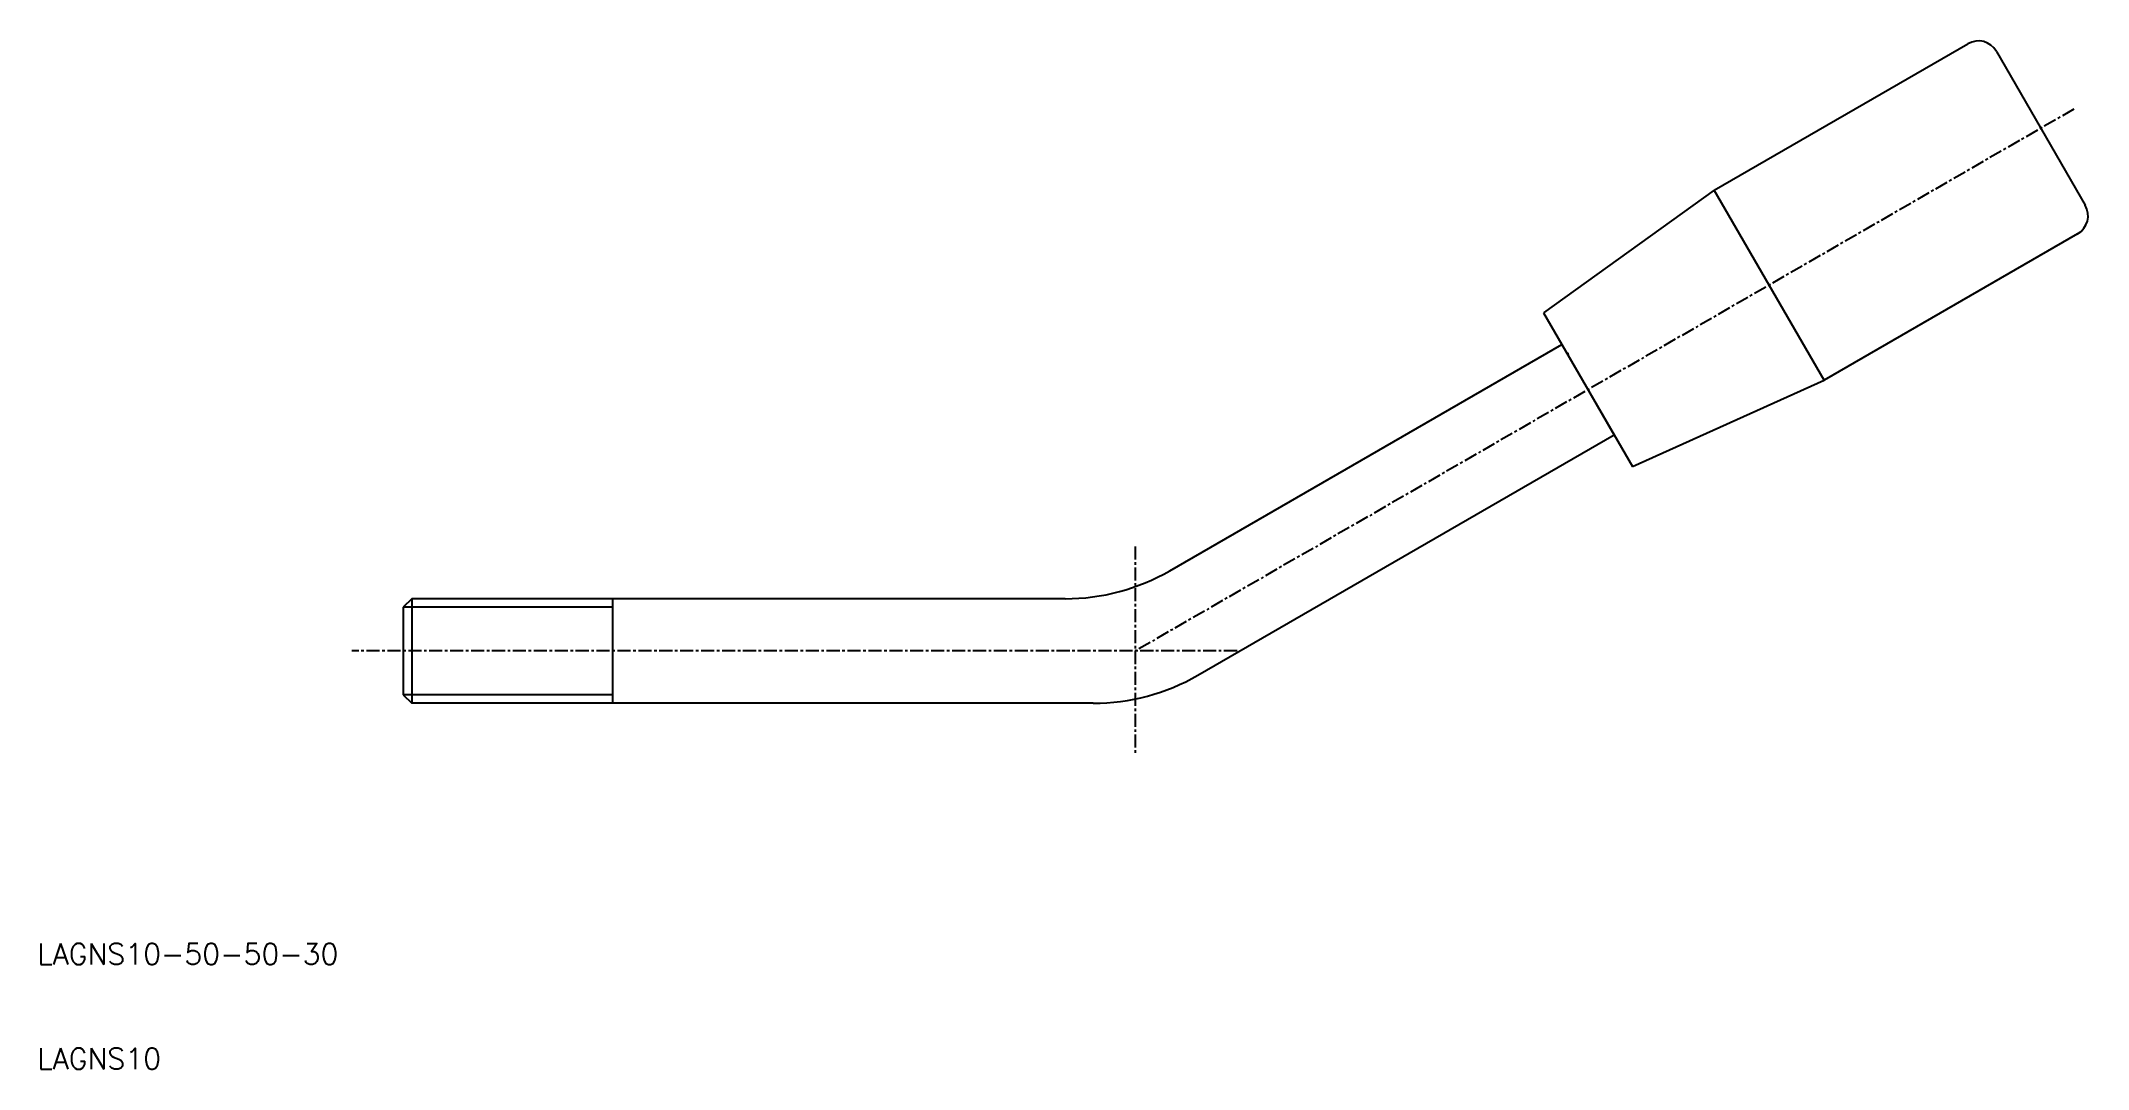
# Model space of a CAD drawing. Extents: x 10 to 206, y 10 to 108.
import ezdxf

# ---------------------------------------------------------------- set-up
doc = ezdxf.new("R2010")
doc.units = 0
doc.linetypes.add('CENTER', pattern=[2, 1.25, -0.25, 0.25, -0.25])
doc.layers.get('0').update_dxf_attribs({"linetype": 'CONTINUOUS'})
doc.layers.add('CENTER', color=1, linetype='CENTER')
doc.styles.get("Standard").update_dxf_attribs({"font": 'txt.shx'})

msp = doc.modelspace()

# ---------------------------------------------------------------- linework, layer by layer
at = {"color": 7, "linetype": 'CONTINUOUS'}
for p, q in [((170.37, 94.09), (194.62, 108.09)), ((197.35, 107.36), (205.85, 92.64)), ((170.37, 94.09), (154.05, 82.36)), ((180.87, 75.91), (170.37, 94.09)), ((205.12, 89.91), (180.87, 75.91)), ((154.05, 82.36), (162.55, 67.64)), ((118.3, 57.68), (155.8, 79.33)), ((155.8, 79.33), (160.8, 70.67)), ((155.8, 79.33), (160.8, 70.67)), ((156.44, 78.22), (156.39, 78.52)), ((160.8, 70.67), (156.8, 77.6)), ((162.55, 67.64), (180.87, 75.91)), ((120.98, 47.68), (160.8, 70.67)), ((45.81, 55), (45, 54.19)), ((65, 55), (45.81, 55)), ((45.81, 55), (45.81, 45)), ((65, 55), (65, 45)), ((108.3, 55), (65, 55)), ((45, 54.19), (45, 45.81)), ((45, 45.81), (45.81, 45)), ((65, 45), (45.81, 45)), ((110.98, 45), (65, 45))]:
    msp.add_line(p, q, dxfattribs=at)
at = {"color": 3, "linetype": 'CONTINUOUS'}
for p, q in [((65, 54.19), (45, 54.19)), ((65, 45.81), (45, 45.81))]:
    msp.add_line(p, q, dxfattribs=at)
at = {"color": 7, "linetype": 'CONTINUOUS'}
for centre, radius, start, end in [((195.62, 106.36), 2, 30, 120), ((204.12, 91.64), 2, 300, 30), ((108.3, 75), 20, 270, 300), ((110.98, 65), 20, 270, 300)]:
    msp.add_arc(centre, radius, start, end, dxfattribs=at)
at = {"layer": 'CENTER', "color": 1, "linetype": 'CENTER'}
for p, q in [((204.75, 101.82), (115, 50)), ((115, 60), (115, 40)), ((124.73, 50), (40.09, 50))]:
    msp.add_line(p, q, dxfattribs=at)

# ---------------------------------------------------------------- texts
at = {"color": 7, "linetype": 'CONTINUOUS'}
for s, p in [('LAGNS10-50-50-30', (10, 20)), ('LAGNS10', (10, 10))]:
    msp.add_text(s, height=2, dxfattribs=at).set_placement(p)

doc.saveas('drawing.dxf')
